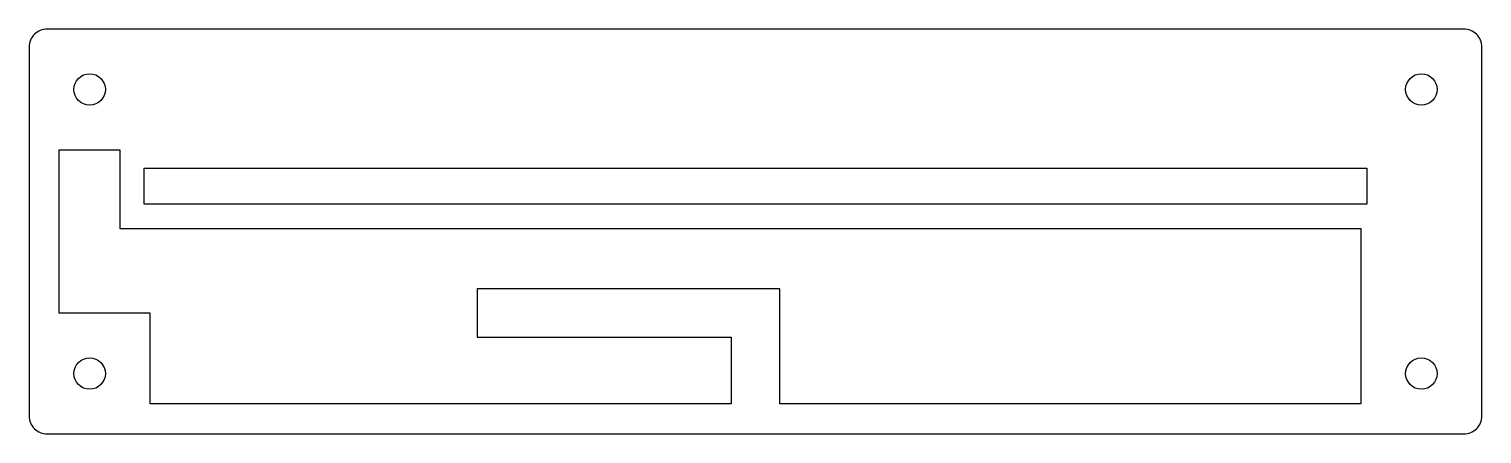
# Model space of a CAD drawing. Header units: millimetres. Extents: x -120 to 120, y -41 to 26.
import ezdxf

# ---------------------------------------------------------------- set-up
doc = ezdxf.new("R2010")
doc.units = ezdxf.units.MM
doc.layers.get('0').update_dxf_attribs({"linetype": 'CONTINUOUS'})

msp = doc.modelspace()

# ---------------------------------------------------------------- linework, layer by layer
msp.add_lwpolyline([(-117, -41), (117, -41, 0.414214), (120, -38), (120, 23, 0.414214), (117, 26), (-117, 26, 0.414214), (-120, 23), (-120, -38, 0.414214)], format="xyb", close=True)
for points in [[(-4, -36), (-100, -36), (-100, -21), (-115, -21), (-115, 6), (-105, 6), (-105, -7), (100, -7), (100, -36), (4, -36), (4, -17), (-46, -17), (-46, -25), (-4, -25)], [(-101, -3), (-101, 3), (101, 3), (101, -3)]]:
    msp.add_lwpolyline(points, close=True)
for centre in [(-110, 16), (110, 16), (-110, -31), (110, -31)]:
    msp.add_circle(centre, 2.6)

doc.saveas('drawing.dxf')
